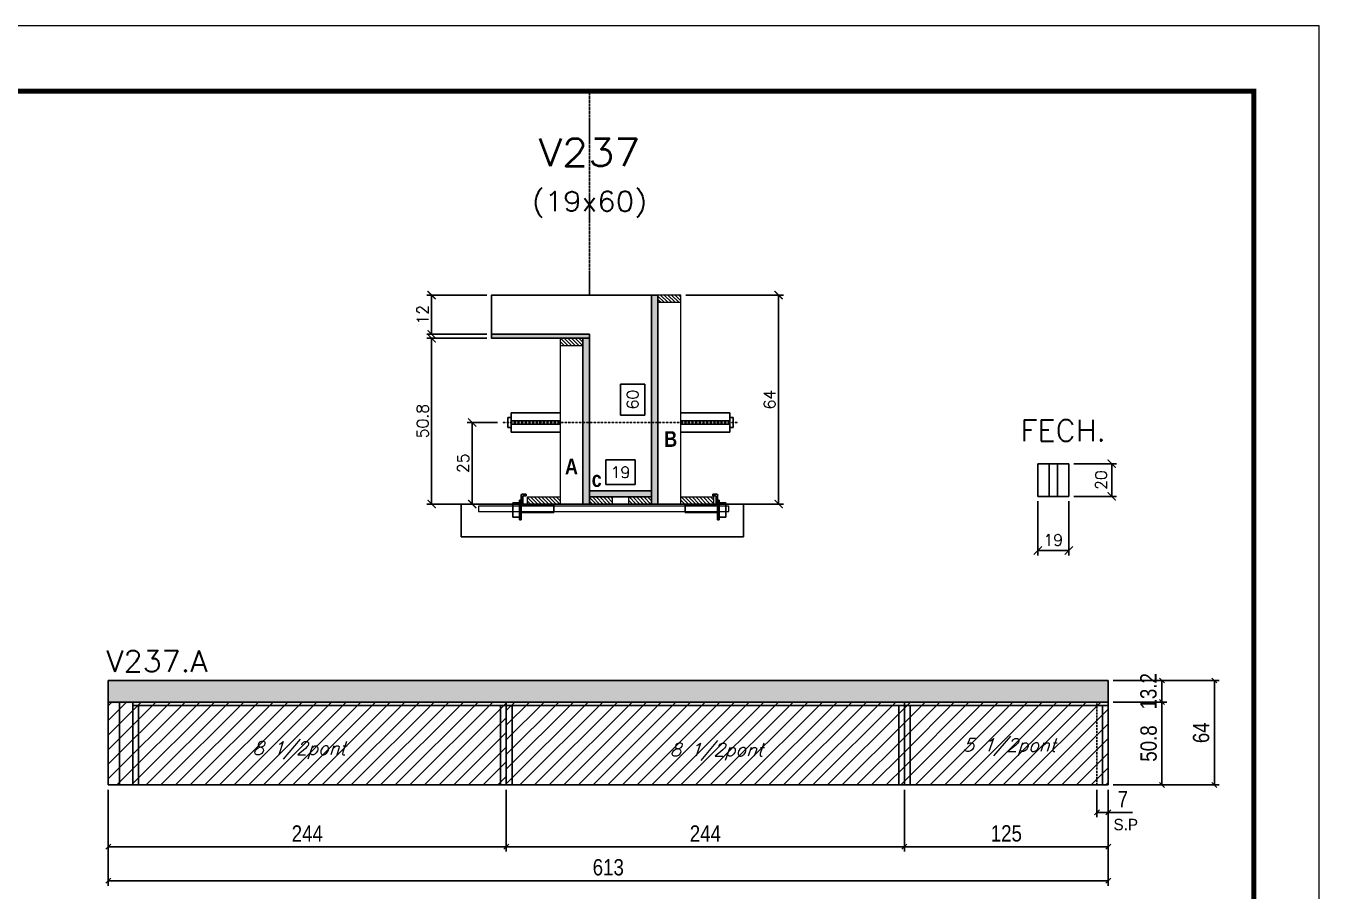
# Model space of a CAD drawing. Extents: x 137137 to 143418, y 10464 to 34486.
# Drawn here: x 139428 to 140221, y 29361 to 29891 of the extents above; entities that cross this region are included whole.
import ezdxf
from ezdxf.enums import TextEntityAlignment as Align

# ---------------------------------------------------------------- set-up
doc = ezdxf.new("R2010")
doc.units = 0
doc.linetypes.add('DASHED', pattern=[0.75, 0.5, -0.25])
doc.linetypes.add('HIDDEN', pattern=[0.375, 0.25, -0.125])
for name, color, linetype in [('barrote', 251, 'Continuous'), ('COTA', 241, 'Continuous'), ('Cota Seção (2x)', 4, 'Continuous'), ('detalhes', 4, 'Continuous'), ('Painéis', 200, 'Continuous'), ('presilha', 1, 'Continuous'), ('SARR_2.2x7', 40, 'Continuous'), ('SARR_3.5x7', 81, 'Continuous'), ('TENSOR', 3, 'Continuous'), ('texto', 7, 'Continuous'), ('Texto de Titulo', 7, 'Continuous'), ('Texto Qtd Sarr', 242, 'Continuous')]:
    doc.layers.add(name, color=color, linetype=linetype)
for name, color, linetype, lineweight in [('CONCRETO', 251, 'Continuous', 25), ('Folhas', 255, 'Continuous', 9), ('Hachura', 251, 'Continuous', 9), ('Madeira', 126, 'Continuous', 18), ('SARRAFO DE PRESSAO', 251, 'DASHED', 9), ('SCO-___-LAJ', 2, 'Continuous', 0), ('Texto Seção', 7, 'Continuous', 15)]:
    doc.layers.add(name, color=color, linetype=linetype, lineweight=lineweight)
doc.styles.add('COTA TECNICA', font='techl___.ttf', dxfattribs={"height": 10})
doc.styles.add('REGUA-120', font='ROMANS.shx', dxfattribs={"height": 15})
doc.styles.add('Romans', font='romans.shx')
doc.styles.add('ROMAS860', font='ROMAS860.SHX')
doc.styles.add('TECNICA', font='techb___.ttf', dxfattribs={"height": 10})
doc.dimstyles.new('Cota Paínel', dxfattribs={"dimtxt": 7, "dimasz": 5, "dimexe": 3, "dimexo": 3, "dimgap": 3, "dimtad": 1, "dimdec": 1, "dimzin": 12, "dimdsep": 46, "dimtxsty": 'Romans', "dimblk": 'ARCHTICK', "dimcen": 0, "dimclrd": 4, "dimclre": 4, "dimclrt": 1, "dimadec": 1, "dimazin": 3, "dimtfac": 1, "dimtdec": 1, "dimtmove": 0, "dimatfit": 3, "dimldrblk": 'OBLIQUE', "dimfxl": 1, "dimtolj": 1, "dimtzin": 12, "dimarcsym": 0})
doc.dimstyles.new('Cota Seção (2x)', dxfattribs={"dimtxt": 7, "dimasz": 5, "dimexe": 3, "dimexo": 3, "dimgap": 2, "dimtad": 3, "dimdec": 1, "dimlfac": 0.5, "dimzin": 12, "dimdsep": 46, "dimtxsty": 'Romans', "dimblk": 'ARCHTICK', "dimcen": 0, "dimclrd": 4, "dimclre": 4, "dimclrt": 1, "dimadec": 1, "dimazin": 3, "dimtfac": 1, "dimtdec": 1, "dimtmove": 0, "dimatfit": 3, "dimldrblk": 'OBLIQUE', "dimfxl": 1, "dimtolj": 1, "dimtzin": 12, "dimarcsym": 0})
doc.dimstyles.new('Cota Seção interna', dxfattribs={"dimtxt": 7, "dimasz": 6, "dimexe": 0.18, "dimexo": 2, "dimgap": -4, "dimtad": 3, "dimdec": 1, "dimlfac": 0.5, "dimzin": 12, "dimdsep": 46, "dimtxsty": 'Romans', "dimblk": 'ARCHTICK', "dimcen": 0.09, "dimse1": 1, "dimse2": 1, "dimsd1": 1, "dimsd2": 1, "dimclrd": 180, "dimclre": 5, "dimclrt": 1, "dimadec": 0, "dimazin": 3, "dimtfac": 1, "dimtdec": 1, "dimtofl": 0, "dimtmove": 0, "dimatfit": 3, "dimldrblk": 'ARCHTICK', "dimfxl": 1, "dimtolj": 1, "dimtzin": 0, "dimarcsym": 0})
doc.dimstyles.new('PAINEL', dxfattribs={"dimtxt": 10, "dimasz": 3, "dimexe": 3, "dimexo": 3, "dimgap": 3, "dimtad": 1, "dimdec": 1, "dimzin": 12, "dimdsep": 46, "dimtxsty": 'COTA TECNICA', "dimblk1": 'OBLIQUE', "dimblk2": 'OBLIQUE', "dimsah": 1, "dimcen": 0.9, "dimclrd": 4, "dimclre": 4, "dimclrt": 240, "dimadec": 1, "dimazin": 3, "dimtfac": 1, "dimtdec": 1, "dimtmove": 0, "dimatfit": 3, "dimfxl": 1, "dimtolj": 1, "dimtzin": 12, "dimarcsym": 0})
pattern_1 = [(45, (-3170, 0), (-4.49012806, 4.49012806), [])]

# ---------------------------------------------------------------- blocks, each defined once
blk = doc.blocks.new('9999999999')
at = {"layer": 'Folhas'}
blk.add_lwpolyline([(98138.98, 34190.21), (99623.98, 34190.21), (99623.98, 35240.21), (98138.98, 35240.21)], close=True, dxfattribs=at)
at = {"layer": 'Folhas', "color": 30, "const_width": 3}
blk.add_lwpolyline([(98213.98, 34230.21), (99583.98, 34230.21), (99583.98, 35200.21), (98213.98, 35200.21)], close=True, dxfattribs=at)
blk = doc.blocks.new('_Oblique')
at = {"color": 0, "linetype": 'ByBlock', "lineweight": -2}
blk.add_line((-0.5, -0.5), (0.5, 0.5), dxfattribs=at)
blk = doc.blocks.new('*D5693')
at = {"layer": 'COTA', "color": 4, "linetype": 'ByBlock', "lineweight": -2, "transparency": 16777216}
for p, q in [((140084.57, 29423.34), (140084.57, 29406.54)), ((140091.57, 29423.34), (140091.57, 29406.54)), ((140084.57, 29409.54), (140091.57, 29409.54)), ((140091.57, 29409.54), (140106.31, 29409.54))]:
    blk.add_line(p, q, dxfattribs=at)
at = {"layer": 'Defpoints', "color": 0, "linetype": 'ByBlock', "transparency": 16777216}
for p in [(140084.57, 29426.34), (140091.57, 29426.34), (140091.57, 29409.54)]:
    blk.add_point(p, dxfattribs=at)
at = {"layer": 'COTA', "color": 4, "linetype": 'ByBlock', "lineweight": -2, "transparency": 16777216, "xscale": 3, "yscale": 3, "zscale": 3, "rotation": 180}
blk.add_blockref('_Oblique', (140084.57, 29409.54), dxfattribs=at)
at = {"layer": 'COTA', "color": 4, "linetype": 'ByBlock', "lineweight": -2, "transparency": 16777216, "xscale": 3, "yscale": 3, "zscale": 3}
blk.add_blockref('_Oblique', (140091.57, 29409.54), dxfattribs=at)
at = {"layer": 'COTA', "color": 240, "linetype": 'ByBlock', "transparency": 16777216, "insert": (140100.44, 29417.61), "char_height": 10, "attachment_point": 5, "style": 'COTA TECNICA'}
blk.add_mtext('\\A1;7', dxfattribs=at)
blk = doc.blocks.new('*D5694')
at = {"layer": 'COTA', "color": 4, "linetype": 'ByBlock', "lineweight": -2, "transparency": 16777216}
for p, q in [((139478.57, 29423.34), (139478.57, 29385.51)), ((139722.57, 29423.34), (139722.57, 29385.51)), ((139478.57, 29388.51), (139722.57, 29388.51))]:
    blk.add_line(p, q, dxfattribs=at)
at = {"layer": 'Defpoints', "color": 0, "linetype": 'ByBlock', "transparency": 16777216}
for p in [(139478.57, 29426.34), (139722.57, 29426.34), (139722.57, 29388.51)]:
    blk.add_point(p, dxfattribs=at)
at = {"layer": 'COTA', "color": 4, "linetype": 'ByBlock', "lineweight": -2, "transparency": 16777216, "xscale": 3, "yscale": 3, "zscale": 3, "rotation": 180}
blk.add_blockref('_Oblique', (139478.57, 29388.51), dxfattribs=at)
at = {"layer": 'COTA', "color": 4, "linetype": 'ByBlock', "lineweight": -2, "transparency": 16777216, "xscale": 3, "yscale": 3, "zscale": 3}
blk.add_blockref('_Oblique', (139722.57, 29388.51), dxfattribs=at)
at = {"layer": 'COTA', "color": 240, "linetype": 'ByBlock', "transparency": 16777216, "insert": (139600.57, 29396.58), "char_height": 10, "attachment_point": 5, "style": 'COTA TECNICA'}
blk.add_mtext('\\A1;244', dxfattribs=at)
blk = doc.blocks.new('*D5695')
at = {"layer": 'COTA', "color": 4, "linetype": 'ByBlock', "lineweight": -2, "transparency": 16777216}
for p, q in [((139722.57, 29423.34), (139722.57, 29385.51)), ((139966.57, 29423.34), (139966.57, 29385.51)), ((139722.57, 29388.51), (139966.57, 29388.51))]:
    blk.add_line(p, q, dxfattribs=at)
at = {"layer": 'Defpoints', "color": 0, "linetype": 'ByBlock', "transparency": 16777216}
for p in [(139722.57, 29426.34), (139966.57, 29426.34), (139966.57, 29388.51)]:
    blk.add_point(p, dxfattribs=at)
at = {"layer": 'COTA', "color": 4, "linetype": 'ByBlock', "lineweight": -2, "transparency": 16777216, "xscale": 3, "yscale": 3, "zscale": 3, "rotation": 180}
blk.add_blockref('_Oblique', (139722.57, 29388.51), dxfattribs=at)
at = {"layer": 'COTA', "color": 4, "linetype": 'ByBlock', "lineweight": -2, "transparency": 16777216, "xscale": 3, "yscale": 3, "zscale": 3}
blk.add_blockref('_Oblique', (139966.57, 29388.51), dxfattribs=at)
at = {"layer": 'COTA', "color": 240, "linetype": 'ByBlock', "transparency": 16777216, "insert": (139844.57, 29396.58), "char_height": 10, "attachment_point": 5, "style": 'COTA TECNICA'}
blk.add_mtext('\\A1;244', dxfattribs=at)
blk = doc.blocks.new('*D5696')
at = {"layer": 'COTA', "color": 4, "linetype": 'ByBlock', "lineweight": -2, "transparency": 16777216}
for p, q in [((139966.57, 29423.34), (139966.57, 29385.51)), ((140091.57, 29423.34), (140091.57, 29385.51)), ((139966.57, 29388.51), (140091.57, 29388.51))]:
    blk.add_line(p, q, dxfattribs=at)
at = {"layer": 'Defpoints', "color": 0, "linetype": 'ByBlock', "transparency": 16777216}
for p in [(139966.57, 29426.34), (140091.57, 29426.34), (140091.57, 29388.51)]:
    blk.add_point(p, dxfattribs=at)
at = {"layer": 'COTA', "color": 4, "linetype": 'ByBlock', "lineweight": -2, "transparency": 16777216, "xscale": 3, "yscale": 3, "zscale": 3}
for p, rotation in [((139966.57, 29388.51), 179.9997557962079), ((140091.57, 29388.51), 359.9997557962079)]:
    blk.add_blockref('_Oblique', p, dxfattribs=dict(at, rotation=rotation))
at = {"layer": 'COTA', "color": 240, "linetype": 'ByBlock', "transparency": 16777216, "insert": (140029.07, 29396.62), "char_height": 10, "attachment_point": 5, "rotation": 359.99976, "style": 'COTA TECNICA'}
blk.add_mtext('\\A1;125', dxfattribs=at)
blk = doc.blocks.new('*D5697')
at = {"layer": 'COTA', "color": 4, "linetype": 'ByBlock', "lineweight": -2, "transparency": 16777216}
for p, q in [((140094.57, 29477.14), (140127.44, 29477.14)), ((140124.44, 29426.34), (140124.44, 29477.14)), ((140094.57, 29426.34), (140127.44, 29426.34))]:
    blk.add_line(p, q, dxfattribs=at)
at = {"layer": 'Defpoints', "color": 0, "linetype": 'ByBlock', "transparency": 16777216}
for p in [(140091.57, 29477.14), (140124.44, 29477.14), (140091.57, 29426.34)]:
    blk.add_point(p, dxfattribs=at)
at = {"layer": 'COTA', "color": 4, "linetype": 'ByBlock', "lineweight": -2, "transparency": 16777216, "xscale": 3, "yscale": 3, "zscale": 3}
for p, rotation in [((140124.44, 29477.14), 90), ((140124.44, 29426.34), 270)]:
    blk.add_blockref('_Oblique', p, dxfattribs=dict(at, rotation=rotation))
at = {"layer": 'COTA', "color": 240, "linetype": 'ByBlock', "transparency": 16777216, "insert": (140116.31, 29451.74), "char_height": 10, "attachment_point": 5, "rotation": 90, "style": 'COTA TECNICA'}
blk.add_mtext('\\A1;50.8', dxfattribs=at)
blk = doc.blocks.new('*D5698')
at = {"layer": 'COTA', "color": 4, "linetype": 'ByBlock', "lineweight": -2, "transparency": 16777216}
for p, q in [((140094.57, 29490.34), (140127.44, 29490.34)), ((140124.44, 29490.34), (140124.44, 29477.14)), ((140094.57, 29477.14), (140127.44, 29477.14))]:
    blk.add_line(p, q, dxfattribs=at)
at = {"layer": 'Defpoints', "color": 0, "linetype": 'ByBlock', "transparency": 16777216}
for p in [(140091.57, 29490.34), (140091.57, 29477.14), (140124.44, 29477.14)]:
    blk.add_point(p, dxfattribs=at)
at = {"layer": 'COTA', "color": 4, "linetype": 'ByBlock', "lineweight": -2, "transparency": 16777216, "xscale": 3, "yscale": 3, "zscale": 3}
for p, rotation in [((140124.44, 29490.34), 90), ((140124.44, 29477.14), 270)]:
    blk.add_blockref('_Oblique', p, dxfattribs=dict(at, rotation=rotation))
at = {"layer": 'COTA', "color": 240, "linetype": 'ByBlock', "transparency": 16777216, "insert": (140116.22, 29483.74), "char_height": 10, "attachment_point": 5, "rotation": 90, "style": 'COTA TECNICA'}
blk.add_mtext('\\A1;13.2', dxfattribs=at)
blk = doc.blocks.new('*D5699')
at = {"layer": 'COTA', "color": 4, "linetype": 'ByBlock', "lineweight": -2, "transparency": 16777216}
for p, q in [((140094.57, 29490.34), (140159.59, 29490.34)), ((140156.59, 29490.34), (140156.59, 29426.34)), ((140094.57, 29426.34), (140159.59, 29426.34))]:
    blk.add_line(p, q, dxfattribs=at)
at = {"layer": 'Defpoints', "color": 0, "linetype": 'ByBlock', "transparency": 16777216}
for p in [(140091.57, 29490.34), (140091.57, 29426.34), (140156.59, 29426.34)]:
    blk.add_point(p, dxfattribs=at)
at = {"layer": 'COTA', "color": 4, "linetype": 'ByBlock', "lineweight": -2, "transparency": 16777216, "xscale": 3, "yscale": 3, "zscale": 3}
for p, rotation in [((140156.59, 29490.34), 90), ((140156.59, 29426.34), 270)]:
    blk.add_blockref('_Oblique', p, dxfattribs=dict(at, rotation=rotation))
at = {"layer": 'COTA', "color": 240, "linetype": 'ByBlock', "transparency": 16777216, "insert": (140148.49, 29458.34), "char_height": 10, "attachment_point": 5, "rotation": 90, "style": 'COTA TECNICA'}
blk.add_mtext('\\A1;64', dxfattribs=at)
blk = doc.blocks.new('_ArchTick')
at = {"color": 0, "linetype": 'ByBlock', "const_width": 0.15}
blk.add_lwpolyline([(-0.5, -0.5), (0.5, 0.5)], dxfattribs=at)
blk = doc.blocks.new('*D5713')
at = {"layer": 'COTA', "color": 4, "lineweight": -2, "transparency": 16777216}
for p, q in [((140048.35, 29600.16), (140048.35, 29566.97)), ((140067.35, 29600.16), (140067.35, 29566.97)), ((140067.35, 29569.97), (140048.35, 29569.97))]:
    blk.add_line(p, q, dxfattribs=at)
at = {"layer": 'Defpoints', "color": 0, "transparency": 16777216}
for p in [(140048.35, 29603.16), (140067.35, 29603.16), (140048.35, 29569.97)]:
    blk.add_point(p, dxfattribs=at)
at = {"layer": 'COTA', "color": 4, "lineweight": -2, "transparency": 16777216, "xscale": 5, "yscale": 5, "zscale": 5, "rotation": 180}
blk.add_blockref('_ArchTick', (140048.35, 29569.97), dxfattribs=at)
at = {"layer": 'COTA', "color": 4, "lineweight": -2, "transparency": 16777216, "xscale": 5, "yscale": 5, "zscale": 5}
blk.add_blockref('_ArchTick', (140067.35, 29569.97), dxfattribs=at)
at = {"layer": 'COTA', "color": 1, "transparency": 16777216, "insert": (140057.85, 29576.47), "char_height": 7, "attachment_point": 5, "style": 'Romans'}
blk.add_mtext('\\A1;19', dxfattribs=at)
blk = doc.blocks.new('*D5714')
at = {"layer": 'COTA', "color": 4, "lineweight": -2, "transparency": 16777216}
for p, q in [((140070.35, 29623.16), (140096.63, 29623.16)), ((140093.63, 29603.16), (140093.63, 29623.16)), ((140070.35, 29603.16), (140096.63, 29603.16))]:
    blk.add_line(p, q, dxfattribs=at)
at = {"layer": 'Defpoints', "color": 0, "transparency": 16777216}
for p in [(140067.35, 29623.16), (140093.63, 29623.16), (140067.35, 29603.16)]:
    blk.add_point(p, dxfattribs=at)
at = {"layer": 'COTA', "color": 4, "lineweight": -2, "transparency": 16777216, "xscale": 5, "yscale": 5, "zscale": 5}
for p, rotation in [((140093.63, 29623.16), 90), ((140093.63, 29603.16), 270)]:
    blk.add_blockref('_ArchTick', p, dxfattribs=dict(at, rotation=rotation))
at = {"layer": 'COTA', "color": 1, "transparency": 16777216, "insert": (140087.13, 29613.16), "char_height": 7, "attachment_point": 5, "rotation": 90, "style": 'Romans'}
blk.add_mtext('\\A1;20', dxfattribs=at)
blk = doc.blocks.new('titulo1')
at = {"layer": 'Defpoints', "color": 252, "linetype": 'HIDDEN', "ltscale": 2}
blk.add_line((0, 0), (0, 125), dxfattribs=at)
at = {"layer": 'Defpoints', "style": 'Romans', "oblique": 15}
blk.add_attdef('FOLHA', text='', height=10, dxfattribs=at).set_placement((0, 15.58), align=Align.MIDDLE_CENTER)
at = {"layer": 'Texto Qtd Sarr', "color": 3, "style": 'Romans', "oblique": 15}
for tag, height, p in [('TITULO', 17, (0, 71.45)), ('SEÇÃO', 12, (0, 41.55))]:
    blk.add_attdef(tag, text='', height=height, dxfattribs=at).set_placement(p, align=Align.MIDDLE_CENTER)
blk = doc.blocks.new('*D5715')
at = {"layer": 'COTA', "color": 4, "lineweight": -2, "transparency": 16777216}
for p, q in [((139710.54, 29700.08), (139673.82, 29700.08)), ((139676.82, 29598.48), (139676.82, 29700.08)), ((139728.14, 29598.48), (139673.82, 29598.48))]:
    blk.add_line(p, q, dxfattribs=at)
at = {"layer": 'Defpoints', "color": 0, "transparency": 16777216}
for p in [(139676.82, 29700.08), (139713.54, 29700.08), (139731.14, 29598.48)]:
    blk.add_point(p, dxfattribs=at)
at = {"layer": 'COTA', "color": 4, "lineweight": -2, "transparency": 16777216, "xscale": 5, "yscale": 5, "zscale": 5}
for p, rotation in [((139676.82, 29700.08), 90), ((139676.82, 29598.48), 270)]:
    blk.add_blockref('_ArchTick', p, dxfattribs=dict(at, rotation=rotation))
at = {"layer": 'COTA', "color": 1, "transparency": 16777216, "insert": (139671.32, 29649.28), "char_height": 7, "attachment_point": 5, "rotation": 90, "style": 'Romans'}
blk.add_mtext('\\A1;50.8', dxfattribs=at)
blk = doc.blocks.new('*D5716')
at = {"layer": 'COTA', "color": 4, "lineweight": -2, "transparency": 16777216}
for p, q in [((139710.54, 29726.48), (139673.82, 29726.48)), ((139676.82, 29702.48), (139676.82, 29726.48)), ((139710.54, 29702.48), (139673.82, 29702.48))]:
    blk.add_line(p, q, dxfattribs=at)
at = {"layer": 'Defpoints', "color": 0, "transparency": 16777216}
for p in [(139676.82, 29726.48), (139713.54, 29726.48), (139713.54, 29702.48)]:
    blk.add_point(p, dxfattribs=at)
at = {"layer": 'COTA', "color": 4, "lineweight": -2, "transparency": 16777216, "xscale": 5, "yscale": 5, "zscale": 5}
for p, rotation in [((139676.82, 29726.48), 90), ((139676.82, 29702.48), 270)]:
    blk.add_blockref('_ArchTick', p, dxfattribs=dict(at, rotation=rotation))
at = {"layer": 'COTA', "color": 1, "transparency": 16777216, "insert": (139671.32, 29714.48), "char_height": 7, "attachment_point": 5, "rotation": 90, "style": 'Romans'}
blk.add_mtext('\\A1;12', dxfattribs=at)
blk = doc.blocks.new('*D5717')
at = {"layer": 'Cota Seção (2x)', "color": 180, "lineweight": -2, "transparency": 16777216}
for p, q in [((139807.54, 29671.98), (139792.54, 29671.98)), ((139792.54, 29671.98), (139792.54, 29652.98)), ((139807.54, 29652.98), (139807.54, 29671.98)), ((139792.54, 29652.98), (139807.54, 29652.98))]:
    blk.add_line(p, q, dxfattribs=at)
at = {"layer": 'Defpoints', "color": 0, "transparency": 16777216}
for p in [(139773.54, 29726.48), (139811.54, 29726.48), (139773.54, 29606.48)]:
    blk.add_point(p, dxfattribs=at)
at = {"layer": 'Cota Seção (2x)', "color": 1, "transparency": 16777216, "insert": (139800.04, 29662.48), "char_height": 7, "attachment_point": 5, "rotation": 90, "style": 'Romans'}
blk.add_mtext('\\A1;60', dxfattribs=at)
blk = doc.blocks.new('PRESILHA METÁLICA 1')
at = {"layer": 'presilha'}
for p, q in [((0, 13), (6, 13)), ((0, 13), (0, 0)), ((6, 15.5), (7.5, 15.5)), ((6, -2.5), (6, 15.5)), ((6, 13), (6, 0)), ((7.5, 10.6), (7.5, 19.9)), ((7.5, 15.5), (7.5, -2.5)), ((12, 21), (8.6, 21)), ((9, 11.6), (9, 18.9)), ((12, 19.5), (9.6, 19.5)), ((12, 21), (12, 19.5)), ((6, 0), (0, 0)), ((37.5, 4.1), (7.5, 4.1)), ((37.5, 11), (9.6, 11)), ((37.5, 11), (37.5, 4.1)), ((7.5, -2.5), (6, -2.5))]:
    blk.add_line(p, q, dxfattribs=at)
for centre, radius, start, end in [((8.6, 19.9), 1.14, 90, 180), ((9.6, 18.9), 0.57, 90, 180), ((9.6, 11.6), 0.57, 180, 270)]:
    blk.add_arc(centre, radius, start, end, dxfattribs=at)
blk = doc.blocks.new('*D5718')
at = {"layer": 'Cota Seção (2x)', "color": 180, "lineweight": -2, "transparency": 16777216}
for p, q in [((139801.54, 29625.48), (139783.54, 29625.48)), ((139783.54, 29625.48), (139783.54, 29610.48)), ((139801.54, 29610.48), (139801.54, 29625.48)), ((139783.54, 29610.48), (139801.54, 29610.48))]:
    blk.add_line(p, q, dxfattribs=at)
at = {"layer": 'Defpoints', "color": 0, "transparency": 16777216}
for p in [(139773.54, 29606.48), (139773.54, 29598.48), (139811.54, 29598.48)]:
    blk.add_point(p, dxfattribs=at)
at = {"layer": 'Cota Seção (2x)', "color": 1, "transparency": 16777216, "insert": (139792.54, 29617.98), "char_height": 7, "attachment_point": 5, "style": 'Romans'}
blk.add_mtext('\\A1;19', dxfattribs=at)
blk = doc.blocks.new('*D5719')
at = {"layer": 'COTA', "color": 4, "lineweight": -2, "transparency": 16777216}
for p, q in [((139832.54, 29726.48), (139892.51, 29726.48)), ((139889.51, 29726.48), (139889.51, 29598.48)), ((139832.54, 29598.48), (139892.51, 29598.48))]:
    blk.add_line(p, q, dxfattribs=at)
at = {"layer": 'Defpoints', "color": 0, "transparency": 16777216}
for p in [(139829.54, 29726.48), (139829.54, 29598.48), (139889.51, 29598.48)]:
    blk.add_point(p, dxfattribs=at)
at = {"layer": 'COTA', "color": 4, "lineweight": -2, "transparency": 16777216, "xscale": 5, "yscale": 5, "zscale": 5}
for p, rotation in [((139889.51, 29726.48), 90), ((139889.51, 29598.48), 270)]:
    blk.add_blockref('_ArchTick', p, dxfattribs=dict(at, rotation=rotation))
at = {"layer": 'COTA', "color": 1, "transparency": 16777216, "insert": (139884.01, 29662.48), "char_height": 7, "attachment_point": 5, "rotation": 90, "style": 'Romans'}
blk.add_mtext('\\A1;64', dxfattribs=at)
blk = doc.blocks.new('*D5720')
at = {"layer": 'COTA', "color": 4, "lineweight": -2, "transparency": 16777216}
for p, q in [((139717.24, 29648.45), (139698.68, 29648.45)), ((139701.68, 29648.45), (139701.68, 29598.48)), ((139717.24, 29598.48), (139698.68, 29598.48))]:
    blk.add_line(p, q, dxfattribs=at)
at = {"layer": 'Defpoints', "color": 0, "transparency": 16777216}
for p in [(139720.24, 29648.45), (139701.68, 29598.48), (139720.24, 29598.48)]:
    blk.add_point(p, dxfattribs=at)
at = {"layer": 'COTA', "color": 4, "lineweight": -2, "transparency": 16777216, "xscale": 5, "yscale": 5, "zscale": 5}
for p, rotation in [((139701.68, 29648.45), 90), ((139701.68, 29598.48), 270)]:
    blk.add_blockref('_ArchTick', p, dxfattribs=dict(at, rotation=rotation))
at = {"layer": 'COTA', "color": 1, "transparency": 16777216, "insert": (139696.18, 29623.46), "char_height": 7, "attachment_point": 5, "rotation": 90, "style": 'Romans'}
blk.add_mtext('\\A1;25', dxfattribs=at)
blk = doc.blocks.new('*D6307')
at = {"layer": 'Defpoints', "color": 0, "ltscale": 25, "transparency": 16777216}
for p in [(139478.57, 29426.34), (140091.57, 29426.34), (139478.57, 29367.63)]:
    blk.add_point(p, dxfattribs=at)
at = {"layer": 'Painéis', "color": 4, "lineweight": -2, "ltscale": 25, "transparency": 16777216}
for p, q in [((139478.57, 29423.34), (139478.57, 29364.63)), ((140091.57, 29423.34), (140091.57, 29364.63)), ((140091.57, 29367.63), (139478.57, 29367.63))]:
    blk.add_line(p, q, dxfattribs=at)
at = {"layer": 'Painéis', "color": 4, "lineweight": -2, "ltscale": 25, "transparency": 16777216, "xscale": 3, "yscale": 3, "zscale": 3, "rotation": 180}
blk.add_blockref('_Oblique', (139478.57, 29367.63), dxfattribs=at)
at = {"layer": 'Painéis', "color": 4, "lineweight": -2, "ltscale": 25, "transparency": 16777216, "xscale": 3, "yscale": 3, "zscale": 3}
blk.add_blockref('_Oblique', (140091.57, 29367.63), dxfattribs=at)
at = {"layer": 'Painéis', "color": 240, "ltscale": 25, "transparency": 16777216, "insert": (139785.07, 29375.85), "char_height": 10, "attachment_point": 5, "style": 'COTA TECNICA'}
blk.add_mtext('\\A1;613', dxfattribs=at)

msp = doc.modelspace()

# ---------------------------------------------------------------- hatches: boundary and pattern name
at = {"layer": 'COTA', "linetype": 'ByBlock'}
h = msp.add_hatch(dxfattribs=at)
h.set_pattern_fill('AR-CONC', color=256, scale=0.03)
h.set_pattern_definition([(50, (6473.9577, -1933.4024), (5.46554007, -0.47817257), [0.5715, -6.2865]), (355, (6473.9577, -1933.4024), (-1.05730264, 5.73170536), [0.4572, -5.02921753]), (100.4514447, (6474.413, -1933.4423), (4.40823741, 5.25353256), [0.48570026, -5.34270734]), (46.1842, (6473.958, -1931.8784), (8.13237123, -1.26126984), [0.85725, -9.42975]), (96.6355576, (6474.635, -1931.9835), (7.122124, 7.42278374), [0.7285507, -8.01406824]), (351.184151, (6473.958, -1931.8784), (7.122124, 7.42278374), [0.685799, -7.54379196]), (21, (6474.7197, -1932.2594), (4.54843174, -3.06795595), [0.5715, -6.2865]), (326, (6474.7197, -1932.2594), (1.85406085, 5.52563898), [0.4572, -5.0292]), (71.451445, (6475.0987, -1932.515), (6.40249258, 2.45768307), [0.48570026, -5.34269813]), (37.5, (6473.9577, -1933.4024), (0.092658098, 2.536651166), [0, -4.96824, 0, -5.1054, 0, -5.04825]), (7.5, (6473.9577, -1933.4024), (2.004589875, 3.005417245), [0, -2.91084, 0, -4.85394, 0, -1.92405]), (327.5, (6472.2584, -1933.4024), (4.067717855, -0.17186232), [0, -1.905, 0, -5.9436, 0, -7.8867]), (317.5, (6471.4964, -1933.4024), (4.44387544, 0.76279473), [0, -2.4765, 0, -3.94716, 0, -5.6007])])
h.paths.add_polyline_path([(139478.57, 29490.34), (139478.57, 29476.34), (140091.57, 29476.34), (140091.57, 29490.34)])
at = {"layer": 'Hachura'}
h = msp.add_hatch(color=256, dxfattribs=at)
h.dxf.hatch_style = 1
h.paths.add_polyline_path([(139811.54, 29726.48), (139815.54, 29726.48), (139815.54, 29598.48), (139811.54, 29598.48)])
h = msp.add_hatch(dxfattribs=at)
h.set_pattern_fill('ANSI31', color=256, scale=0.5, angle=270, style=0)
h.set_pattern_definition([(315, (162623.3598, 21418.832), (1.12253202, 1.12253202), [])])
h.paths.add_polyline_path([(139829.54, 29722.08), (139829.54, 29726.48), (139815.54, 29726.48), (139815.54, 29722.08)])
h = msp.add_hatch(color=256, dxfattribs=at)
h.dxf.hatch_style = 1
h.paths.add_polyline_path([(139773.54, 29700.08), (139773.54, 29702.48), (139713.54, 29702.48), (139713.54, 29700.08)])
h = msp.add_hatch(dxfattribs=at)
h.set_pattern_fill('ANSI31', color=256, scale=0.5, angle=270, style=0)
h.set_pattern_definition([(315, (162683.3598, 21392.432), (1.12253202, 1.12253202), [])])
h.paths.add_polyline_path([(139769.54, 29695.68), (139769.54, 29700.08), (139755.54, 29700.08), (139755.54, 29695.68)])
h = msp.add_hatch(color=256, dxfattribs=at)
h.dxf.hatch_style = 1
h.paths.add_polyline_path([(139769.54, 29700.08), (139773.54, 29700.08), (139773.54, 29598.48), (139769.54, 29598.48)])
h = msp.add_hatch(dxfattribs=at)
h.set_pattern_fill('ANSI31', color=256, scale=0.5, angle=270, style=0)
h.set_pattern_definition([(315, (162683.3598, 21368.832), (1.12253202, 1.12253202), [])])
h.paths.add_polyline_path([(139735.54, 29598.48), (139735.54, 29602.88), (139755.54, 29602.88), (139755.54, 29598.48)])
h = msp.add_hatch(color=256, dxfattribs=at)
h.dxf.hatch_style = 1
h.paths.add_polyline_path([(139811.54, 29602.88), (139811.54, 29606.48), (139773.54, 29606.48), (139773.54, 29602.88)])
h = msp.add_hatch(dxfattribs=at)
h.set_pattern_fill('ANSI31', color=256, scale=0.5, angle=270, style=0)
h.set_pattern_definition([(315, (162692.1598, 21368.832), (1.12253202, 1.12253202), [])])
h.paths.add_polyline_path([(139773.54, 29598.48), (139773.54, 29602.88), (139787.54, 29602.88), (139787.54, 29598.48)])
h = msp.add_hatch(dxfattribs=at)
h.set_pattern_fill('ANSI31', color=256, scale=0.5, angle=270, style=0)
h.set_pattern_definition([(315, (162692.1619, 21368.832), (1.12253202, 1.12253202), [])])
h.paths.add_polyline_path([(139811.54, 29598.48), (139811.54, 29602.88), (139797.54, 29602.88), (139797.54, 29598.48)])
h = msp.add_hatch(dxfattribs=at)
h.set_pattern_fill('ANSI31', color=256, scale=0.5, angle=270, style=0)
h.set_pattern_definition([(315, (162589.3598, 21368.832), (1.12253202, 1.12253202), [])])
h.paths.add_polyline_path([(139829.54, 29598.48), (139829.54, 29602.88), (139849.54, 29602.88), (139849.54, 29598.48)])
at = {"layer": 'Hachura', "linetype": 'ByBlock'}
h = msp.add_hatch(dxfattribs=at)
h.set_pattern_fill('ANSI31', color=256, scale=2)
h.set_pattern_definition([(45, (-1585, 0), (-4.49012806, 4.49012806), [])])
h.paths.add_polyline_path([(139722.57, 29477.14), (139478.57, 29477.14), (139478.57, 29426.34), (139722.57, 29426.34)])
h.paths.add_polyline_path([(139559.19, 29439.56), (139626.81, 29439.56), (139632.31, 29455.53), (139564.69, 29455.53)], flags=24)
h = msp.add_hatch(dxfattribs=at)
h.set_pattern_fill('ANSI31', color=256, scale=2)
h.set_pattern_definition(pattern_1)
h.paths.add_polyline_path([(139966.57, 29477.14), (139722.57, 29477.14), (139722.57, 29426.34), (139966.57, 29426.34)])
h.paths.add_polyline_path([(139815, 29438.69), (139882.62, 29438.69), (139888.12, 29454.66), (139820.5, 29454.66)], flags=24)
h = msp.add_hatch(dxfattribs=at)
h.set_pattern_fill('ANSI31', color=256, scale=2)
h.set_pattern_definition(pattern_1)
h.paths.add_polyline_path([(140091.57, 29477.14), (139966.57, 29477.14), (139966.57, 29426.34), (140091.57, 29426.34)])
h.paths.add_polyline_path([(139994.51, 29441.47), (140062.13, 29441.47), (140067.63, 29457.44), (140000.01, 29457.44)], flags=24)

# ---------------------------------------------------------------- linework, layer by layer
at = {"ltscale": 3}
for p, q in [((139723.54, 29651.45), (139723.54, 29645.45)), ((139723.54, 29651.45), (139725.54, 29651.45)), ((139725.54, 29654.45), (139725.54, 29642.45)), ((139725.54, 29654.45), (139755.54, 29654.45)), ((139755.54, 29649.45), (139725.54, 29649.45)), ((139755.54, 29647.45), (139725.54, 29647.45)), ((139859.54, 29654.45), (139829.54, 29654.45)), ((139829.54, 29649.45), (139859.54, 29649.45)), ((139829.54, 29647.45), (139859.54, 29647.45)), ((139859.54, 29654.45), (139859.54, 29642.45)), ((139859.54, 29651.45), (139861.54, 29651.45)), ((139861.54, 29651.45), (139861.54, 29645.45)), ((139725.54, 29645.45), (139723.54, 29645.45)), ((139725.54, 29642.45), (139755.54, 29642.45)), ((139859.54, 29642.45), (139829.54, 29642.45)), ((139859.54, 29645.45), (139861.54, 29645.45))]:
    msp.add_line(p, q, dxfattribs=at)
at = {"layer": 'barrote'}
msp.add_lwpolyline([(139867.9, 29578.48), (139694.94, 29578.48), (139694.94, 29598.48), (139867.9, 29598.48)], close=True, dxfattribs=at)
at = {"layer": 'CONCRETO'}
msp.add_lwpolyline([(139773.54, 29702.48), (139713.54, 29702.48), (139713.54, 29726.48), (139773.54, 29726.48), (139773.54, 29726.48), (139811.54, 29726.48), (139811.54, 29602.88), (139811.54, 29602.88), (139811.54, 29606.48), (139773.54, 29606.48)], close=True, dxfattribs=at)
at = {"layer": 'COTA', "linetype": 'ByBlock'}
for p, q in [((139478.57, 29490.34), (140091.57, 29490.34)), ((139478.57, 29490.34), (139478.57, 29477.14)), ((140091.57, 29490.34), (140091.57, 29477.14))]:
    msp.add_line(p, q, dxfattribs=at)
at = {"layer": 'Madeira'}
for points in [[(139829.54, 29722.08), (139829.54, 29726.48), (139815.54, 29726.48), (139815.54, 29722.08)], [(139829.54, 29726.48), (139815.54, 29726.48), (139815.54, 29598.48), (139829.54, 29598.48)], [(139769.54, 29695.68), (139769.54, 29700.08), (139755.54, 29700.08), (139755.54, 29695.68)], [(139769.54, 29700.08), (139755.54, 29700.08), (139755.54, 29598.48), (139769.54, 29598.48)], [(139735.54, 29598.48), (139735.54, 29602.88), (139755.54, 29602.88), (139755.54, 29598.48)], [(139773.54, 29598.48), (139773.54, 29602.88), (139787.54, 29602.88), (139787.54, 29598.48)], [(139811.54, 29598.48), (139811.54, 29602.88), (139797.54, 29602.88), (139797.54, 29598.48)], [(139829.54, 29598.48), (139829.54, 29602.88), (139849.54, 29602.88), (139849.54, 29598.48)]]:
    msp.add_lwpolyline(points, close=True, dxfattribs=at)
at = {"layer": 'Painéis'}
for p, q in [((140048.35, 29603.16), (140048.35, 29623.16)), ((140048.35, 29623.16), (140067.35, 29623.16)), ((140067.35, 29623.16), (140067.35, 29603.16)), ((140067.35, 29603.16), (140048.35, 29603.16))]:
    msp.add_line(p, q, dxfattribs=at)
at = {"layer": 'Painéis', "linetype": 'ByBlock'}
for p, q in [((139478.57, 29426.34), (139478.57, 29477.14)), ((139478.57, 29477.14), (140091.57, 29477.14)), ((139722.57, 29426.34), (139722.57, 29477.14)), ((139966.57, 29426.34), (139966.57, 29477.14)), ((140091.57, 29477.14), (140091.57, 29426.34)), ((140091.57, 29426.34), (139478.57, 29426.34))]:
    msp.add_line(p, q, dxfattribs=at)
at = {"layer": 'Painéis'}
for points in [[(139811.54, 29726.48), (139815.54, 29726.48), (139815.54, 29598.48), (139811.54, 29598.48)], [(139773.54, 29700.08), (139773.54, 29702.48), (139713.54, 29702.48), (139713.54, 29700.08)], [(139769.54, 29700.08), (139773.54, 29700.08), (139773.54, 29598.48), (139769.54, 29598.48)], [(139811.54, 29602.88), (139811.54, 29606.48), (139773.54, 29606.48), (139773.54, 29602.88)]]:
    msp.add_lwpolyline(points, close=True, dxfattribs=at)
at = {"layer": 'SARR_2.2x7'}
for p, q in [((140055.35, 29603.16), (140055.35, 29623.16)), ((140060.35, 29623.16), (140060.35, 29603.16))]:
    msp.add_line(p, q, dxfattribs=at)
at = {"layer": 'SARR_2.2x7', "linetype": 'Continuous'}
for p, q in [((139485.57, 29477.14), (139485.57, 29426.34)), ((139493.57, 29474.94), (139722.57, 29474.94)), ((139966.57, 29474.94), (139722.57, 29474.94)), ((140091.57, 29474.94), (139966.57, 29474.94))]:
    msp.add_line(p, q, dxfattribs=at)
at = {"layer": 'SARR_2.2x7', "linetype": 'HIDDEN', "ltscale": 5}
msp.add_line((140084.57, 29426.34), (140084.57, 29477.14), dxfattribs=at)
at = {"layer": 'SARR_3.5x7'}
for p, q in [((139493.57, 29477.14), (139493.57, 29426.34)), ((139497.07, 29474.94), (139497.07, 29426.34)), ((139719.07, 29474.94), (139719.07, 29426.34)), ((139726.07, 29474.94), (139726.07, 29426.34)), ((139963.07, 29474.94), (139963.07, 29426.34)), ((139970.07, 29474.94), (139970.07, 29426.34)), ((140088.07, 29474.94), (140088.07, 29426.34))]:
    msp.add_line(p, q, dxfattribs=at)
at = {"layer": 'SCO-___-LAJ', "color": 1}
msp.add_lwpolyline([(139858.9, 29597.14), (139705.6, 29597.14), (139705.6, 29593.94), (139858.9, 29593.94)], close=True, dxfattribs=at)
at = {"layer": 'TENSOR', "linetype": 'HIDDEN', "ltscale": 0.5}
msp.add_line((139864.54, 29648.45), (139720.24, 29648.45), dxfattribs=at)

# ---------------------------------------------------------------- block references
at = {"layer": 'presilha', "yscale": 0.6666666666666666, "zscale": 0.6666666666666666}
for p, xscale in [((139726.67, 29590.51), 0.6666666666666666), ((139857.12, 29590.51), -0.6666666666666666)]:
    msp.add_blockref('PRESILHA METÁLICA 1', p, dxfattribs=dict(at, xscale=xscale))
at = {"layer": 'SARRAFO DE PRESSAO', "color": 6, "linetype": 'ByBlock'}
msp.add_blockref('9999999999', (40596.81, -5348.73), dxfattribs=at)
at = {"layer": 'Texto Seção'}
ref = msp.add_blockref('titulo1', (139773.54, 29726.48), dxfattribs=at)
ref.add_attrib('TITULO', 'V237', dxfattribs={"layer": 'Texto de Titulo', "color": 7, "height": 17, "style": 'Romans', "width": 1.1}).set_placement((139773.54, 29813.98), align=Align.MIDDLE_CENTER)
ref.add_attrib('SEÇÃO', '(19x60)', dxfattribs={"layer": 'Texto de Titulo', "color": 7, "height": 12, "style": 'Romans', "width": 1.1}).set_placement((139773.54, 29783.98), align=Align.MIDDLE_CENTER)

# ---------------------------------------------------------------- texts
at = {"layer": 'detalhes', "style": 'TECNICA'}
for s, p in [('B', (139819.37, 29633.51)), ('A', (139758.54, 29616.67)), ('c', (139774.92, 29608.97))]:
    msp.add_text(s, height=9.6, dxfattribs=at).set_placement(p)
at = {"layer": 'texto', "color": 2, "char_height": 8, "attachment_point": 5, "style": 'Romans'}
for s, insert in [('{\\Q19;\\C256;8 1/2pont}', (139595.56, 29447.55)), ('{\\Q19;\\C256;8 1/2pont}', (139851.37, 29446.67)), ('{\\Q19;\\C256;5 1/2pont}', (140030.88, 29449.45))]:
    msp.add_mtext(s, dxfattribs=dict(at, insert=insert))
at = {"layer": 'texto', "color": 4, "insert": (140102.28, 29402.04), "char_height": 7, "attachment_point": 5, "style": 'ROMAS860'}
msp.add_mtext('S.P', dxfattribs=at)
at = {"layer": 'Texto Seção', "style": 'REGUA-120', "width": 1.05}
for s, p in [('FECH.', (140037.56, 29637.07)), ('V237.A', (139477.42, 29495.7))]:
    msp.add_text(s, height=13, dxfattribs=at).set_placement(p)

# ---------------------------------------------------------------- dimensions: what is measured, and where the dimension line sits
at = {"layer": 'COTA'}
for base, p1, p2, dimstyle, picture, middle in [((139676.82, 29726.48), (139713.54, 29702.48), (139713.54, 29726.48), 'Cota Seção (2x)', '*D5716', (139671.32, 29714.48)), ((139889.51, 29598.48), (139829.54, 29726.48), (139829.54, 29598.48), 'Cota Seção (2x)', '*D5719', (139884.01, 29662.48)), ((139676.82, 29700.08), (139731.14, 29598.48), (139713.54, 29700.08), 'Cota Seção (2x)', '*D5715', (139671.32, 29649.28)), ((139701.68, 29598.48), (139720.24, 29648.45), (139720.24, 29598.48), 'Cota Seção (2x)', '*D5720', (139696.18, 29623.46)), ((140093.63, 29623.16), (140067.35, 29603.16), (140067.35, 29623.16), 'Cota Paínel', '*D5714', (140087.13, 29613.16))]:
    dim = msp.add_linear_dim(base=base, p1=p1, p2=p2, angle=90, dimstyle=dimstyle, dxfattribs=at)
    dim.commit()
    dim.dimension.update_dxf_attribs({"geometry": picture, "text_midpoint": middle})
dim = msp.add_linear_dim(base=(140048.35, 29569.97), p1=(140067.35, 29603.16), p2=(140048.35, 29603.16), dimstyle='Cota Paínel', dxfattribs=at)
dim.commit()
dim.dimension.update_dxf_attribs({"geometry": '*D5713', "text_midpoint": (140057.85, 29576.47)})
at = {"layer": 'COTA', "linetype": 'ByBlock'}
dim = msp.add_linear_dim(base=(140124.44, 29477.14), p1=(140091.57, 29490.34), p2=(140091.57, 29477.14), angle=270, dimstyle='PAINEL', dxfattribs=at)
dim.commit()
dim.dimension.update_dxf_attribs({"geometry": '*D5698', "text_midpoint": (140124.44, 29483.74), "dimtype": 161})
for p1, p2, distance, picture, middle in [((140091.57, 29490.34), (140091.57, 29426.34), 65.02, '*D5699', (140148.49, 29458.34)), ((140091.57, 29426.34), (140091.57, 29477.14), -32.87, '*D5697', (140116.31, 29451.74)), ((139478.57, 29426.34), (139722.57, 29426.34), -37.83, '*D5694', (139600.57, 29396.58)), ((139722.57, 29426.34), (139966.57, 29426.34), -37.83, '*D5695', (139844.57, 29396.58)), ((139966.57, 29426.34), (140091.57, 29426.34), -37.83, '*D5696', (140029.07, 29396.62))]:
    dim = msp.add_aligned_dim(p1=p1, p2=p2, distance=distance, dimstyle='PAINEL', dxfattribs=at)
    dim.commit()
    dim.dimension.update_dxf_attribs({"geometry": picture, "text_midpoint": middle})
dim = msp.add_linear_dim(base=(140091.57, 29409.54), p1=(140084.57, 29426.34), p2=(140091.57, 29426.34), angle=180, dimstyle='PAINEL', dxfattribs=at)
dim.commit()
dim.dimension.update_dxf_attribs({"geometry": '*D5693', "text_midpoint": (140100.44, 29417.61)})
at = {"layer": 'Cota Seção (2x)'}
for base, p1, p2, angle, picture, middle in [((139811.54, 29726.48), (139773.54, 29606.48), (139773.54, 29726.48), 90, '*D5717', (139811.54, 29662.48)), ((139773.54, 29606.48), (139811.54, 29598.48), (139773.54, 29598.48), 180, '*D5718', (139792.54, 29606.48))]:
    dim = msp.add_linear_dim(base=base, p1=p1, p2=p2, angle=angle, dimstyle='Cota Seção interna', dxfattribs=at)
    dim.commit()
    dim.dimension.update_dxf_attribs({"geometry": picture, "text_midpoint": middle, "dimtype": 160})
at = {"layer": 'Painéis', "ltscale": 25}
dim = msp.add_linear_dim(base=(139478.57, 29367.63), p1=(140091.57, 29426.34), p2=(139478.57, 29426.34), dimstyle='PAINEL', dxfattribs=at)
dim.commit()
dim.dimension.update_dxf_attribs({"geometry": '*D6307', "text_midpoint": (139785.07, 29375.85)})

doc.saveas('drawing.dxf')
